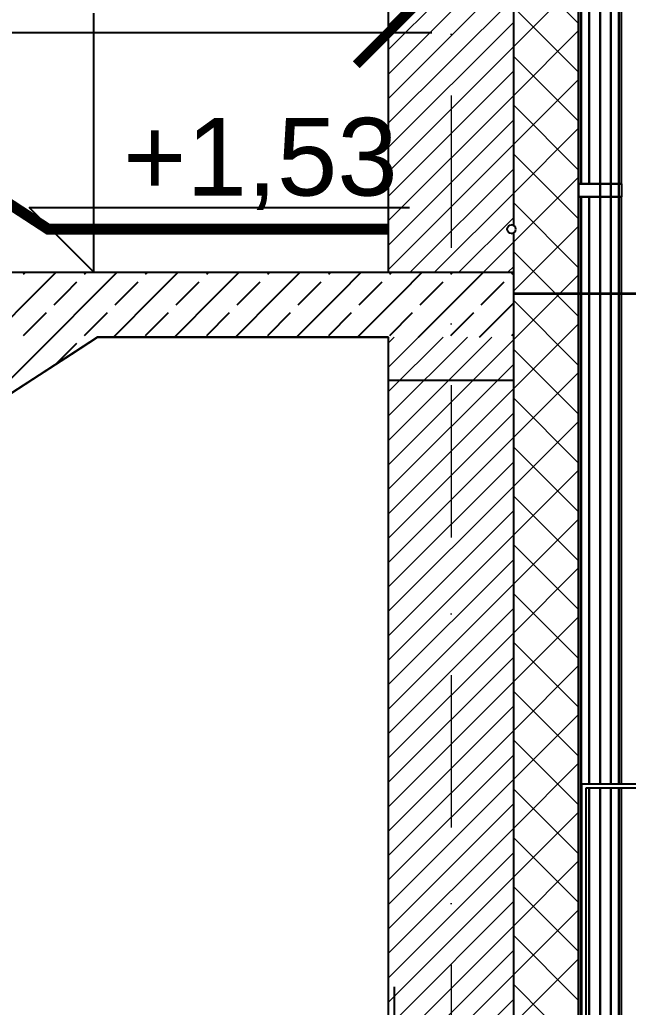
# Model space of a CAD drawing. Header units: millimetres. Extents: x 4647 to 73915, y -13612 to -8141.
# Drawn here: x 12573.5 to 12714.5, y -11091.3 to -10862.6 of the extents above; entities that cross this region are included whole.
import ezdxf
from ezdxf.enums import TextEntityAlignment as Align

# ---------------------------------------------------------------- set-up
doc = ezdxf.new("R2010")
doc.units = ezdxf.units.MM
doc.linetypes.add('Kropki i Kreski', pattern=[67.027776, 35.277777, -17.638888, 0, -14.111111])
for name, color, linetype in [('2D - Ogólne', 7, 'Continuous'), ('Furniture & Equipment', 7, 'Continuous'), ('Konstrukcja - Siatka mod', 7, 'Continuous'), ('Konstrukcja - Ściany zew', 7, 'Continuous'), ('Structural - Combined', 7, 'Continuous'), ('Wnętrze - Umeblowanie', 7, 'Continuous'), ('Wymiarowanie - Ogólne', 7, 'Continuous')]:
    doc.layers.add(name, color=color, linetype=linetype)
doc.layers.add('a_wymiary', color=250, linetype='Continuous', lineweight=9)
doc.layers.add('Konstrukcja - Siatka mod_Nr_Pióra__1', color=7, linetype='Continuous', lineweight=5)
doc.layers.add('Konstrukcja - Siatka mod_Nr_Pióra__4', color=7, linetype='Continuous', lineweight=5, true_color=0x029e21)
doc.styles.add('GENERATED_STYLE_1', font='arialbd.ttf')
doc.styles.add('GENERATED_STYLE_4', font='arial.ttf')
doc.styles.get("Standard").update_dxf_attribs({"font": 'arial.ttf'})
doc.dimstyles.new('1-100', dxfattribs={"dimtxt": 13, "dimasz": 15, "dimexe": 10, "dimexo": 20, "dimgap": 5, "dimtad": 1, "dimdec": 1, "dimrnd": 0.5, "dimtxsty": 'Standard', "dimblk": 'ARCHTICK', "dimcen": 0.09, "dimdle": 10, "dimadec": 0, "dimazin": 0, "dimtfac": 1, "dimtdec": 1, "dimtofl": 0, "dimtmove": 0, "dimatfit": 3, "dimfxl": 10, "dimfxlon": 1, "dimtolj": 1, "dimtzin": 0, "dimarcsym": 0})

# ---------------------------------------------------------------- blocks, each defined once
blk = doc.blocks.new('Standardowy znacznik siatki_3')
at = {"layer": 'Konstrukcja - Siatka mod_Nr_Pióra__4', "linetype": 'Kropki i Kreski'}
blk.add_line((1, 0), (1660.6, 0), dxfattribs=at)
at = {"layer": 'Konstrukcja - Siatka mod_Nr_Pióra__1', "style": 'GENERATED_STYLE_1'}
blk.add_attdef('AC_MarkerText_1', text='', height=18, rotation=90, dxfattribs=at).set_placement((-6.71, -6.83), align=Align.BOTTOM_LEFT)
blk = doc.blocks.new('_ArchTick')
at = {"color": 0, "linetype": 'ByBlock', "const_width": 0.15}
blk.add_lwpolyline([(-0.5, -0.5), (0.5, 0.5)], dxfattribs=at)
blk = doc.blocks.new('*D842')
at = {"layer": 'a_wymiary', "color": 0, "lineweight": -2, "transparency": 16777216}
for p, q in [((12550.98, -10885.5), (12550.98, -10855.5)), ((12658.98, -10885.5), (12658.98, -10855.5)), ((12540.98, -10865.5), (12668.98, -10865.5))]:
    blk.add_line(p, q, dxfattribs=at)
at = {"layer": 'DEFPOINTS', "color": 0, "transparency": 16777216}
for p in [(12658.98, -10865.5), (12550.98, -10921.07), (12658.98, -10920.41)]:
    blk.add_point(p, dxfattribs=at)
at = {"layer": 'a_wymiary', "color": 0, "lineweight": -2, "transparency": 16777216, "xscale": 15, "yscale": 15, "zscale": 15, "rotation": 180}
blk.add_blockref('_ArchTick', (12550.98, -10865.5), dxfattribs=at)
at = {"layer": 'a_wymiary', "color": 0, "lineweight": -2, "transparency": 16777216, "xscale": 15, "yscale": 15, "zscale": 15}
blk.add_blockref('_ArchTick', (12658.98, -10865.5), dxfattribs=at)
at = {"layer": 'a_wymiary', "color": 0, "transparency": 16777216, "insert": (12604.98, -10853.87), "char_height": 13, "attachment_point": 5}
blk.add_mtext('\\A1;108', dxfattribs=at)
blk = doc.blocks.new('*D843')
at = {"layer": 'a_wymiary', "color": 0, "lineweight": -2, "transparency": 16777216}
for p, q in [((12660.29, -11086.57), (12660.29, -11116.57)), ((12345.09, -11106.57), (12345.09, -11096.57)), ((12670.29, -11106.57), (12335.09, -11106.57))]:
    blk.add_line(p, q, dxfattribs=at)
at = {"layer": 'DEFPOINTS', "color": 0, "transparency": 16777216}
for p in [(12660.29, -10936.07), (12345.09, -11106.57), (12345.09, -11106.57)]:
    blk.add_point(p, dxfattribs=at)
at = {"layer": 'a_wymiary', "color": 0, "lineweight": -2, "transparency": 16777216, "xscale": 15, "yscale": 15, "zscale": 15, "rotation": 180}
blk.add_blockref('_ArchTick', (12345.09, -11106.57), dxfattribs=at)
at = {"layer": 'a_wymiary', "color": 0, "lineweight": -2, "transparency": 16777216, "xscale": 15, "yscale": 15, "zscale": 15}
blk.add_blockref('_ArchTick', (12660.29, -11106.57), dxfattribs=at)
at = {"layer": 'a_wymiary', "color": 0, "transparency": 16777216, "insert": (12502.69, -11094.93), "char_height": 13, "attachment_point": 5}
blk.add_mtext('\\A1;315', dxfattribs=at)
blk = doc.blocks.new('*D845')
at = {"layer": 'a_wymiary', "color": 0, "lineweight": -2, "transparency": 16777216}
for p, q in [((12761.31, -10931.07), (12761.31, -10780.51)), ((12741.31, -10790.51), (12771.31, -10790.51)), ((12741.31, -10921.07), (12771.31, -10921.07))]:
    blk.add_line(p, q, dxfattribs=at)
at = {"layer": 'DEFPOINTS', "color": 0, "transparency": 16777216}
for p in [(12368.2, -10790.51), (12761.31, -10790.51), (12550.98, -10921.07)]:
    blk.add_point(p, dxfattribs=at)
at = {"layer": 'a_wymiary', "color": 0, "lineweight": -2, "transparency": 16777216, "xscale": 15, "yscale": 15, "zscale": 15}
for p, rotation in [((12761.31, -10790.51), 90), ((12761.31, -10921.07), 270)]:
    blk.add_blockref('_ArchTick', p, dxfattribs=dict(at, rotation=rotation))
at = {"layer": 'a_wymiary', "color": 0, "transparency": 16777216, "insert": (12748.49, -10855.79), "char_height": 13, "attachment_point": 5, "rotation": 90}
blk.add_mtext('\\A1;130,5', dxfattribs=at)

msp = doc.modelspace()

# ---------------------------------------------------------------- linework, layer by layer
for p, q in [((12702.98, -10796.4), (12702.98, -10900.57)), ((12703.65, -10796.4), (12703.65, -10900.57)), ((12703.65, -10900.57), (12703.65, -10796.4)), ((12705.48, -10796.4), (12705.48, -10900.57)), ((12705.48, -10900.57), (12705.48, -10796.4)), ((12707.98, -10900.57), (12707.98, -10796.4)), ((12707.98, -10796.4), (12707.98, -10900.57)), ((12710.48, -10796.4), (12710.48, -10900.57)), ((12710.48, -10900.57), (12710.48, -10796.4)), ((12712.31, -10796.4), (12712.31, -10900.57)), ((12712.31, -10900.57), (12712.31, -10796.4)), ((12712.98, -10900.57), (12712.98, -10796.4)), ((12658.98, -10910.07), (12658.98, -10832.07)), ((12580.39, -10910.07), (12554.65, -10893.37)), ((12554.65, -10893.37), (12580.39, -10910.07)), ((12554.81, -10893.56), (12580.37, -10910.14)), ((12580.37, -10910.14), (12554.81, -10893.56)), ((12580.3, -10910.36), (12555.27, -10894.12)), ((12555.27, -10894.12), (12580.3, -10910.36)), ((12580.21, -10910.69), (12555.94, -10894.94)), ((12555.94, -10894.94), (12580.21, -10910.69)), ((12580.09, -10911.07), (12556.74, -10895.92)), ((12556.74, -10895.92), (12580.09, -10911.07)), ((12579.98, -10911.45), (12557.54, -10896.89)), ((12557.54, -10896.89), (12579.98, -10911.45)), ((12579.88, -10911.78), (12558.22, -10897.72)), ((12558.22, -10897.72), (12579.88, -10911.78)), ((12579.82, -10911.99), (12558.67, -10898.27)), ((12558.67, -10898.27), (12579.82, -10911.99)), ((12558.83, -10898.46), (12579.8, -10912.07)), ((12579.8, -10912.07), (12558.83, -10898.46)), ((12707.98, -10900.57), (12702.98, -10900.57)), ((12702.98, -10900.57), (12702.98, -10903.57)), ((12702.98, -10900.57), (12703.65, -10900.57)), ((12703.65, -10900.57), (12705.48, -10900.57)), ((12705.48, -10900.57), (12707.98, -10900.57)), ((12707.98, -10903.57), (12707.98, -10900.57)), ((12710.49, -10900.57), (12707.98, -10900.57)), ((12707.98, -10900.57), (12707.98, -10903.57)), ((12707.98, -10900.57), (12710.48, -10900.57)), ((12710.48, -10900.57), (12712.31, -10900.57)), ((12710.49, -10903.57), (12710.49, -10900.57)), ((12712.33, -10900.57), (12710.49, -10900.57)), ((12710.49, -10900.57), (12710.49, -10903.57)), ((12712.31, -10900.57), (12712.98, -10900.57)), ((12712.33, -10903.57), (12712.33, -10900.57)), ((12713, -10900.57), (12712.33, -10900.57)), ((12712.33, -10900.57), (12712.33, -10903.57)), ((12713, -10903.57), (12713, -10900.57)), ((12702.98, -10903.57), (12707.98, -10903.57)), ((12703.65, -10903.57), (12702.98, -10903.57)), ((12702.98, -10903.57), (12702.98, -11100.57)), ((12703.65, -10903.57), (12703.65, -11100.57)), ((12705.48, -10903.57), (12703.65, -10903.57)), ((12703.65, -11100.57), (12703.65, -10903.57)), ((12707.98, -10903.57), (12705.48, -10903.57)), ((12705.48, -10903.57), (12705.48, -11039.57)), ((12705.48, -11039.57), (12705.48, -10903.57)), ((12707.98, -10903.57), (12710.49, -10903.57)), ((12707.98, -11039.57), (12707.98, -10903.57)), ((12707.98, -10903.57), (12707.98, -11039.57)), ((12710.48, -10903.57), (12707.98, -10903.57)), ((12712.31, -10903.57), (12710.48, -10903.57)), ((12710.48, -10903.57), (12710.48, -11039.57)), ((12710.48, -11039.57), (12710.48, -10903.57)), ((12710.49, -10903.57), (12712.33, -10903.57)), ((12712.98, -10903.57), (12712.31, -10903.57)), ((12712.31, -10903.57), (12712.31, -11039.57)), ((12712.31, -11039.57), (12712.31, -10903.57)), ((12712.33, -10903.57), (12713, -10903.57)), ((12712.98, -11039.57), (12712.98, -10903.57)), ((12580.21, -10910.69), (12580.3, -10910.36)), ((12580.3, -10910.36), (12580.21, -10910.69)), ((12580.3, -10910.36), (12580.37, -10910.14)), ((12580.37, -10910.14), (12580.3, -10910.36)), ((12658.98, -10910.36), (12580.3, -10910.36)), ((12580.3, -10910.36), (12658.98, -10910.36)), ((12580.37, -10910.14), (12580.39, -10910.07)), ((12580.39, -10910.07), (12580.37, -10910.14)), ((12580.37, -10910.14), (12658.98, -10910.14)), ((12658.98, -10910.14), (12580.37, -10910.14)), ((12658.98, -10910.07), (12580.39, -10910.07)), ((12580.39, -10910.07), (12658.98, -10910.07)), ((12658.98, -10910.14), (12658.98, -10910.07)), ((12658.98, -10910.36), (12658.98, -10910.14)), ((12658.98, -10910.69), (12658.98, -10910.36)), ((12579.8, -10912.07), (12579.82, -10911.99)), ((12579.82, -10911.99), (12579.8, -10912.07)), ((12579.8, -10912.07), (12658.98, -10912.07)), ((12658.98, -10912.07), (12579.8, -10912.07)), ((12579.82, -10911.99), (12579.88, -10911.78)), ((12579.88, -10911.78), (12579.82, -10911.99)), ((12658.98, -10911.99), (12579.82, -10911.99)), ((12579.82, -10911.99), (12658.98, -10911.99)), ((12579.88, -10911.78), (12579.98, -10911.45)), ((12579.98, -10911.45), (12579.88, -10911.78)), ((12658.98, -10911.78), (12579.88, -10911.78)), ((12579.88, -10911.78), (12658.98, -10911.78)), ((12579.98, -10911.45), (12580.09, -10911.07)), ((12580.09, -10911.07), (12579.98, -10911.45)), ((12658.98, -10911.45), (12579.98, -10911.45)), ((12579.98, -10911.45), (12658.98, -10911.45)), ((12580.09, -10911.07), (12580.21, -10910.69)), ((12580.21, -10910.69), (12580.09, -10911.07)), ((12658.98, -10911.07), (12580.09, -10911.07)), ((12580.09, -10911.07), (12658.98, -10911.07)), ((12658.98, -10910.69), (12580.21, -10910.69)), ((12580.21, -10910.69), (12658.98, -10910.69)), ((12658.98, -10911.07), (12658.98, -10910.69)), ((12658.98, -10911.45), (12658.98, -10911.07)), ((12658.98, -10911.78), (12658.98, -10911.45)), ((12658.98, -10911.99), (12658.98, -10911.78)), ((12658.98, -10912.07), (12658.98, -10911.99)), ((12658.98, -10921.07), (12658.98, -10912.07)), ((12550.98, -10921.07), (12658.98, -10921.07)), ((12687.98, -10921.08), (12658.98, -10921.08)), ((12591.56, -10936.07), (12558.99, -10957.21)), ((12658.98, -10936.07), (12591.56, -10936.07)), ((12658.98, -11093.57), (12658.98, -10936.07)), ((12658.98, -10946.08), (12687.98, -10946.08)), ((12703.73, -11100.57), (12703.73, -11039.57)), ((12703.73, -11039.57), (12705.48, -11039.57)), ((12705.48, -11040.57), (12704.73, -11040.57)), ((12704.73, -11040.57), (12704.73, -11100.57)), ((12705.48, -11039.57), (12707.98, -11039.57)), ((12707.98, -11040.57), (12705.48, -11040.57)), ((12705.48, -11040.57), (12705.48, -11100.57)), ((12705.48, -11100.57), (12705.48, -11040.57)), ((12707.98, -11039.57), (12710.48, -11039.57)), ((12707.98, -11100.57), (12707.98, -11040.57)), ((12710.48, -11040.57), (12707.98, -11040.57)), ((12707.98, -11040.57), (12707.98, -11100.57)), ((12710.48, -11039.57), (12712.31, -11039.57)), ((12710.48, -11040.57), (12710.48, -11100.57)), ((12712.31, -11040.57), (12710.48, -11040.57)), ((12710.48, -11100.57), (12710.48, -11040.57)), ((12712.31, -11039.57), (12712.98, -11039.57)), ((12712.98, -11040.57), (12712.31, -11040.57)), ((12712.31, -11040.57), (12712.31, -11100.57)), ((12712.31, -11100.57), (12712.31, -11040.57)), ((12712.98, -11100.57), (12712.98, -11040.57))]:
    msp.add_line(p, q)
at = {"layer": '2D - Ogólne', "color": 5, "lineweight": 35}
msp.add_line((12862.4, -10926.07), (12687.98, -10926.07), dxfattribs=at)
at = {"layer": 'Furniture & Equipment', "color": 161, "lineweight": 25}
for p, q in [((12703.73, -11149.57), (12703.73, -11039.57)), ((12703.73, -11039.57), (12803.73, -11039.57)), ((12802.73, -11040.57), (12704.73, -11040.57)), ((12704.73, -11040.57), (12704.73, -11148.57))]:
    msp.add_line(p, q, dxfattribs=at)
at = {"layer": 'Konstrukcja - Ściany zew'}
for p, q in [((12702.98, -11093.57), (12702.98, -10768.57)), ((12658.98, -10921.07), (12658.98, -10813.57)), ((12687.98, -10910.22), (12687.98, -10831.91)), ((12687.98, -10910.22), (12687.98, -10831.91)), ((12686.56, -10910.69), (12686.77, -10910.36)), ((12686.77, -10910.36), (12687.1, -10910.14)), ((12687.1, -10910.14), (12687.48, -10910.07)), ((12687.86, -10910.14), (12687.48, -10910.07)), ((12687.98, -10910.22), (12687.86, -10910.14)), ((12688.19, -10910.36), (12687.98, -10910.22)), ((12688.41, -10910.69), (12688.19, -10910.36)), ((12686.48, -10911.07), (12686.56, -10910.69)), ((12686.56, -10911.45), (12686.48, -10911.07)), ((12686.77, -10911.78), (12686.56, -10911.45)), ((12687.1, -10911.99), (12686.77, -10911.78)), ((12687.48, -10912.07), (12687.1, -10911.99)), ((12687.48, -10912.07), (12687.86, -10911.99)), ((12687.86, -10911.99), (12687.98, -10911.91)), ((12687.98, -10911.91), (12688.19, -10911.78)), ((12687.98, -11093.57), (12687.98, -10911.91)), ((12687.98, -10921.07), (12687.98, -10911.91)), ((12688.19, -10911.78), (12688.41, -10911.45)), ((12688.48, -10911.07), (12688.41, -10910.69)), ((12688.41, -10911.45), (12688.48, -10911.07)), ((12658.98, -10921.07), (12687.98, -10921.07)), ((12687.98, -10936.07), (12687.98, -10921.07)), ((12687.98, -10936.07), (12687.98, -10921.07)), ((12658.98, -11093.57), (12658.98, -10936.07)), ((12687.98, -11093.57), (12687.98, -10936.07))]:
    msp.add_line(p, q, dxfattribs=at)
at = {"layer": 'Konstrukcja - Ściany zew', "color": 251, "linetype": 'Continuous', "lineweight": 15}
for p, q in [((12658.98, -10863.84), (12687.98, -10834.84)), ((12658.98, -10869.5), (12687.98, -10840.5)), ((12658.98, -10875.15), (12687.98, -10846.15)), ((12702.98, -10863.44), (12687.98, -10848.44)), ((12658.98, -10880.81), (12687.98, -10851.81)), ((12687.98, -10868.78), (12702.98, -10853.78)), ((12658.98, -10886.47), (12687.98, -10857.47)), ((12702.98, -10874.75), (12687.98, -10859.75)), ((12658.98, -10892.12), (12687.98, -10863.12)), ((12687.98, -10880.09), (12702.98, -10865.09)), ((12658.98, -10897.78), (12687.98, -10868.78)), ((12702.98, -10886.06), (12687.98, -10871.06)), ((12658.98, -10903.44), (12687.98, -10874.44)), ((12687.98, -10891.41), (12702.98, -10876.41)), ((12658.98, -10909.09), (12687.98, -10880.09)), ((12702.98, -10897.38), (12687.98, -10882.38)), ((12658.98, -10914.75), (12687.98, -10885.75)), ((12687.98, -10902.72), (12702.98, -10887.72)), ((12658.98, -10920.41), (12687.98, -10891.41)), ((12702.98, -10908.69), (12687.98, -10893.69)), ((12663.98, -10921.07), (12687.98, -10897.07)), ((12687.98, -10914.04), (12702.98, -10899.04)), ((12669.63, -10921.07), (12687.98, -10902.72)), ((12702.98, -10920), (12687.98, -10905)), ((12675.29, -10921.07), (12687.98, -10908.38)), ((12687.98, -10925.35), (12702.98, -10910.35)), ((12680.95, -10921.07), (12687.98, -10914.04)), ((12702.98, -10931.32), (12687.98, -10916.32)), ((12686.61, -10921.07), (12687.98, -10919.69)), ((12687.98, -10936.66), (12702.98, -10921.66)), ((12687.98, -10925.35), (12687.98, -10925.35)), ((12702.98, -10942.63), (12687.98, -10927.63)), ((12687.98, -10931.01), (12687.98, -10931.01)), ((12687.98, -10947.98), (12702.98, -10932.98)), ((12658.98, -10937.38), (12660.29, -10936.07)), ((12658.98, -10943.04), (12665.95, -10936.07)), ((12658.98, -10948.69), (12671.61, -10936.07)), ((12658.98, -10954.35), (12677.26, -10936.07)), ((12658.98, -10960.01), (12682.92, -10936.07)), ((12658.98, -10965.66), (12687.98, -10936.66)), ((12702.98, -10953.95), (12687.98, -10938.95)), ((12658.98, -10971.32), (12687.98, -10942.32)), ((12687.98, -10959.29), (12702.98, -10944.29)), ((12658.98, -10976.98), (12687.98, -10947.98)), ((12702.98, -10965.26), (12687.98, -10950.26)), ((12658.98, -10982.63), (12687.98, -10953.63)), ((12687.98, -10970.6), (12702.98, -10955.6)), ((12658.98, -10988.29), (12687.98, -10959.29)), ((12702.98, -10976.57), (12687.98, -10961.57)), ((12658.98, -10993.95), (12687.98, -10964.95)), ((12687.98, -10981.92), (12702.98, -10966.92)), ((12658.98, -10999.6), (12687.98, -10970.6)), ((12702.98, -10987.89), (12687.98, -10972.89)), ((12658.98, -11005.26), (12687.98, -10976.26)), ((12687.98, -10993.23), (12702.98, -10978.23)), ((12658.98, -11010.92), (12687.98, -10981.92)), ((12702.98, -10999.2), (12687.98, -10984.2)), ((12658.98, -11016.57), (12687.98, -10987.57)), ((12687.98, -11004.55), (12702.98, -10989.55)), ((12658.98, -11022.23), (12687.98, -10993.23)), ((12702.98, -11010.51), (12687.98, -10995.51)), ((12658.98, -11027.89), (12687.98, -10998.89)), ((12687.98, -11015.86), (12702.98, -11000.86)), ((12658.98, -11033.55), (12687.98, -11004.55)), ((12702.98, -11021.83), (12687.98, -11006.83)), ((12658.98, -11039.2), (12687.98, -11010.2)), ((12687.98, -11027.17), (12702.98, -11012.17)), ((12658.98, -11044.86), (12687.98, -11015.86)), ((12702.98, -11033.14), (12687.98, -11018.14)), ((12658.98, -11050.52), (12687.98, -11021.52)), ((12687.98, -11038.49), (12702.98, -11023.49)), ((12658.98, -11056.17), (12687.98, -11027.17)), ((12702.98, -11044.46), (12687.98, -11029.46)), ((12658.98, -11061.83), (12687.98, -11032.83)), ((12687.98, -11049.8), (12702.98, -11034.8)), ((12658.98, -11067.49), (12687.98, -11038.49)), ((12702.98, -11055.77), (12687.98, -11040.77)), ((12658.98, -11073.14), (12687.98, -11044.14)), ((12687.98, -11061.11), (12702.98, -11046.11)), ((12658.98, -11078.8), (12687.98, -11049.8)), ((12702.98, -11067.08), (12687.98, -11052.08)), ((12658.98, -11084.46), (12687.98, -11055.46)), ((12687.98, -11072.43), (12702.98, -11057.43)), ((12658.98, -11090.11), (12687.98, -11061.11)), ((12702.98, -11078.4), (12687.98, -11063.4)), ((12661.18, -11093.57), (12687.98, -11066.77)), ((12687.98, -11083.74), (12702.98, -11068.74)), ((12666.84, -11093.57), (12687.98, -11072.43)), ((12702.98, -11089.71), (12687.98, -11074.71)), ((12672.5, -11093.57), (12687.98, -11078.08)), ((12689.47, -11093.57), (12702.98, -11080.06)), ((12678.15, -11093.57), (12687.98, -11083.74)), ((12695.53, -11093.57), (12687.98, -11086.02)), ((12683.81, -11093.57), (12687.98, -11089.4))]:
    msp.add_line(p, q, dxfattribs=at)
at = {"layer": 'Structural - Combined', "color": 161, "lineweight": 25}
for p, q in [((12580.39, -10910.07), (12554.65, -10893.37)), ((12579.8, -10912.07), (12558.83, -10898.46)), ((12580.3, -10910.36), (12580.21, -10910.69)), ((12580.37, -10910.14), (12580.3, -10910.36)), ((12580.39, -10910.07), (12580.37, -10910.14)), ((12658.98, -10910.07), (12580.39, -10910.07)), ((12579.82, -10911.99), (12579.8, -10912.07)), ((12658.98, -10912.07), (12579.8, -10912.07)), ((12579.88, -10911.78), (12579.82, -10911.99)), ((12579.98, -10911.45), (12579.88, -10911.78))]:
    msp.add_line(p, q, dxfattribs=at)
at = {"layer": 'Structural - Combined'}
for p, q in [((12686.56, -10910.69), (12686.77, -10910.36)), ((12686.77, -10910.36), (12687.1, -10910.14)), ((12687.1, -10910.14), (12687.48, -10910.07)), ((12687.86, -10910.14), (12687.48, -10910.07)), ((12688.19, -10910.36), (12687.86, -10910.14)), ((12688.41, -10910.69), (12688.19, -10910.36)), ((12686.48, -10911.07), (12686.56, -10910.69)), ((12686.56, -10911.45), (12686.48, -10911.07)), ((12686.77, -10911.78), (12686.56, -10911.45)), ((12687.1, -10911.99), (12686.77, -10911.78)), ((12687.48, -10912.07), (12687.1, -10911.99)), ((12687.48, -10912.07), (12687.86, -10911.99)), ((12687.86, -10911.99), (12688.19, -10911.78)), ((12688.19, -10911.78), (12688.41, -10911.45)), ((12688.48, -10911.07), (12688.41, -10910.69)), ((12688.41, -10911.45), (12688.48, -10911.07)), ((12553.98, -10921.07), (12687.98, -10921.07)), ((12687.98, -10926.07), (12687.98, -10921.07)), ((12687.98, -10936.07), (12687.98, -10926.07)), ((12585.49, -10940.01), (12591.56, -10936.07)), ((12591.56, -10936.07), (12658.98, -10936.07)), ((12556.98, -10958.51), (12585.49, -10940.01))]:
    msp.add_line(p, q, dxfattribs=at)
at = {"layer": 'Structural - Combined', "linetype": 'Continuous'}
for p, q in [((12574.41, -10921.54), (12574.88, -10921.07)), ((12576.95, -10926.07), (12581.95, -10921.07)), ((12588.55, -10921.54), (12589.02, -10921.07)), ((12591.1, -10926.07), (12596.1, -10921.07)), ((12602.69, -10921.54), (12603.17, -10921.07)), ((12605.24, -10926.07), (12610.24, -10921.07)), ((12616.84, -10921.54), (12617.31, -10921.07)), ((12619.38, -10926.07), (12624.38, -10921.07)), ((12630.98, -10921.54), (12631.45, -10921.07)), ((12633.52, -10926.07), (12638.52, -10921.07)), ((12645.12, -10921.54), (12645.59, -10921.07)), ((12647.66, -10926.07), (12652.66, -10921.07)), ((12659.26, -10921.54), (12659.74, -10921.07)), ((12661.81, -10926.07), (12666.81, -10921.07)), ((12673.41, -10921.54), (12673.88, -10921.07)), ((12675.95, -10926.07), (12680.95, -10921.07)), ((12687.55, -10921.54), (12687.98, -10921.11)), ((12584.02, -10926.07), (12586.78, -10923.31)), ((12598.17, -10926.07), (12600.93, -10923.31)), ((12612.31, -10926.07), (12615.07, -10923.31)), ((12626.45, -10926.07), (12629.21, -10923.31)), ((12640.59, -10926.07), (12643.35, -10923.31)), ((12654.74, -10926.07), (12657.5, -10923.31)), ((12668.88, -10926.07), (12671.64, -10923.31)), ((12683.02, -10926.07), (12685.78, -10923.31)), ((12566.95, -10936.07), (12576.95, -10926.07)), ((12581.1, -10936.07), (12591.1, -10926.07)), ((12581.48, -10928.61), (12584.02, -10926.07)), ((12595.24, -10936.07), (12605.24, -10926.07)), ((12595.62, -10928.61), (12598.17, -10926.07)), ((12609.38, -10936.07), (12619.38, -10926.07)), ((12609.77, -10928.61), (12612.31, -10926.07)), ((12623.52, -10936.07), (12633.52, -10926.07)), ((12623.91, -10928.61), (12626.45, -10926.07)), ((12637.66, -10936.07), (12647.66, -10926.07)), ((12638.05, -10928.61), (12640.59, -10926.07)), ((12651.81, -10936.07), (12661.81, -10926.07)), ((12652.19, -10928.61), (12654.74, -10926.07)), ((12665.95, -10936.07), (12675.95, -10926.07)), ((12666.33, -10928.61), (12668.88, -10926.07)), ((12680.48, -10928.61), (12683.02, -10926.07)), ((12680.09, -10936.07), (12687.98, -10928.18)), ((12574.41, -10935.68), (12579.71, -10930.38)), ((12588.55, -10935.68), (12593.86, -10930.38)), ((12602.69, -10935.68), (12608, -10930.38)), ((12616.84, -10935.68), (12622.14, -10930.38)), ((12630.98, -10935.68), (12636.28, -10930.38)), ((12645.12, -10935.68), (12650.42, -10930.38)), ((12659.26, -10935.68), (12664.57, -10930.38)), ((12673.41, -10935.68), (12678.71, -10930.38)), ((12687.55, -10935.68), (12687.98, -10935.25)), ((12561.74, -10955.42), (12581.1, -10936.07)), ((12581.89, -10942.35), (12586.78, -10937.45))]:
    msp.add_line(p, q, dxfattribs=at)
at = {"layer": 'Wnętrze - Umeblowanie', "color": 102, "lineweight": 20}
for p, q in [((12712.98, -10796.4), (12712.98, -10900.57)), ((12707.98, -10900.57), (12702.98, -10900.57)), ((12710.49, -10900.57), (12707.98, -10900.57)), ((12712.33, -10900.57), (12710.49, -10900.57)), ((12713, -10900.57), (12712.33, -10900.57)), ((12713, -10903.57), (12713, -10900.57)), ((12707.98, -10903.57), (12702.98, -10903.57)), ((12710.49, -10903.57), (12707.98, -10903.57)), ((12712.33, -10903.57), (12710.49, -10903.57)), ((12713, -10903.57), (12712.33, -10903.57)), ((12712.98, -10903.57), (12712.98, -11039.57)), ((12712.98, -11040.57), (12712.98, -11100.57))]:
    msp.add_line(p, q, dxfattribs=at)
at = {"layer": 'Wymiarowanie - Ogólne', "color": 161, "lineweight": 25}
for p, q in [((12590.7, -10921.07), (12590.7, -10861.07)), ((12590.7, -10921.07), (12575.7, -10906.07)), ((12575.7, -10906.07), (12590.7, -10906.07)), ((12590.7, -10906.07), (12663.86, -10906.07))]:
    msp.add_line(p, q, dxfattribs=at)
at = {"layer": 'Wymiarowanie - Ogólne', "color": 151, "lineweight": 20}
for q in [(12579.45, -10921.07), (12601.95, -10921.07)]:
    msp.add_line((12590.7, -10921.07), q, dxfattribs=at)

# ---------------------------------------------------------------- block references
at = {"layer": 'Konstrukcja - Siatka mod', "color": 251, "lineweight": 15, "rotation": 270}
msp.add_blockref('Standardowy znacznik siatki_3', (12673.48, -10073.57), dxfattribs=at)

# ---------------------------------------------------------------- texts
at = {"layer": 'Wymiarowanie - Ogólne', "color": 5, "style": 'GENERATED_STYLE_4'}
msp.add_text('+1,53', height=18, dxfattribs=at).set_placement((12597.48, -10903.3))

# ---------------------------------------------------------------- dimensions: what is measured, and where the dimension line sits
at = {"layer": 'a_wymiary'}
dim = msp.add_linear_dim(base=(12761.31, -10790.51), p1=(12550.98, -10921.07), p2=(12368.2, -10790.51), angle=90, dimstyle='1-100', override={"dimfxl": 20}, dxfattribs=at)
dim.commit()
dim.dimension.update_dxf_attribs({"geometry": '*D845', "text_midpoint": (12748.49, -10855.79)})
for base, p1, p2, picture, middle in [((12658.98, -10865.5), (12550.98, -10921.07), (12658.98, -10920.41), '*D842', (12604.98, -10853.87)), ((12345.09, -11106.57), (12660.29, -10936.07), (12345.09, -11106.57), '*D843', (12502.69, -11094.93))]:
    dim = msp.add_linear_dim(base=base, p1=p1, p2=p2, dimstyle='1-100', override={"dimfxl": 20}, dxfattribs=at)
    dim.commit()
    dim.dimension.update_dxf_attribs({"geometry": picture, "text_midpoint": middle})

doc.saveas('drawing.dxf')
